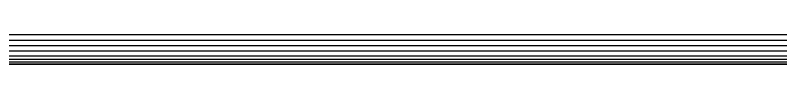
# Model space of a CAD drawing. Header units: inches. Extents: x 13 to 4610, y 7 to 3258.
# Drawn here: x 1234.9 to 1337.4, y 892.2 to 896.2 of the extents above; entities that cross this region are included whole.
import ezdxf

# ---------------------------------------------------------------- set-up
doc = ezdxf.new("R2010")
doc.units = ezdxf.units.IN
doc.header["$MEASUREMENT"] = 0

msp = doc.modelspace()

# ---------------------------------------------------------------- linework, layer by layer
for p, q in [((1684.9, 895.41), (1192.88, 895.41)), ((1193.12, 896.19), (1684.94, 896.19)), ((1684.88, 894.66), (1192.64, 894.66)), ((1684.87, 893.97), (1192.41, 893.97)), ((1226.54, 893.34), (1638.94, 893.34)), ((1638.94, 892.85), (1226.54, 892.85)), ((1638.94, 892.49), (1226.54, 892.49)), ((1226.54, 892.25), (1638.94, 892.25)), ((1638.94, 892.17), (1226.54, 892.17))]:
    msp.add_line(p, q)

doc.saveas('drawing.dxf')
